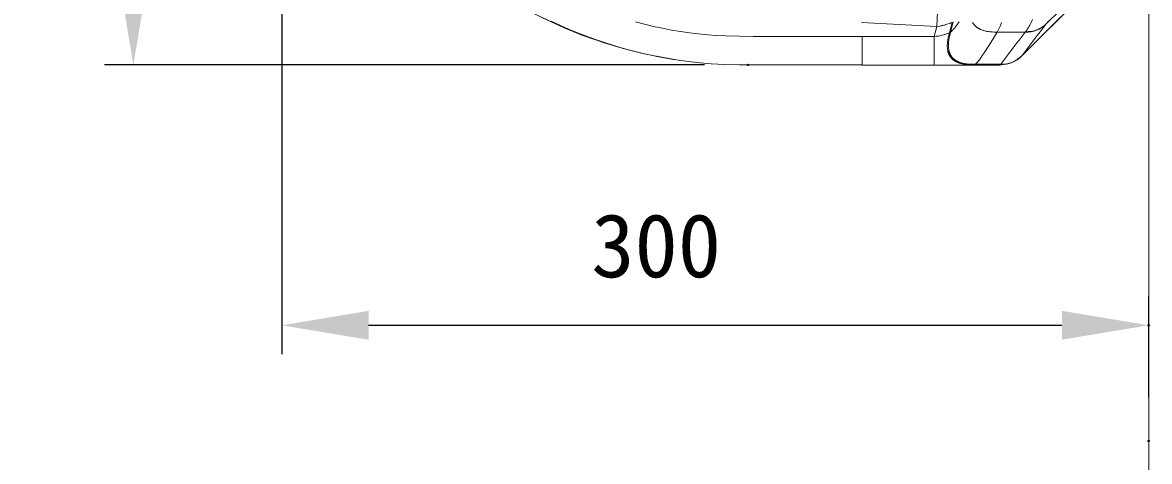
# Model space of a CAD drawing. Units: millimetres, scale not verified. Extents: x -203 to 203, y -143 to 143.
# Drawn here: x -151.93 to -112.97, y 47.29 to 62.47 of the extents above; entities that cross this region are included whole.
import ezdxf
from ezdxf.enums import TextEntityAlignment as Align

# ---------------------------------------------------------------- set-up
doc = ezdxf.new("R2010")
doc.units = ezdxf.units.MM
doc.header["$LTSCALE"] = 0.25
doc.header["$PDMODE"] = 32
doc.header["$PDSIZE"] = 0.05
for name, color, linetype, lineweight in [('0-1_DIMENSION_LINES$02_DIMENSI', 1, 'Continuous', 25), ('0-8_DIMENSION_LINES$03_LINES', 7, 'Continuous', 18), ('0-A_DIMENSION_LINES$04_SUB_LIN', 4, 'Continuous', 18)]:
    doc.layers.add(name, color=color, linetype=linetype, lineweight=lineweight)
doc.layers.add('0-2_DEFPOINTS', color=7, linetype='Continuous')
doc.styles.add('ＭＳ ゴシック', font='')
doc.styles.get('ＭＳ ゴシック').set_extended_font_data('MS Gothic')

# ---------------------------------------------------------------- blocks, each defined once
blk = doc.blocks.new('D22')
at = {"layer": '0-1_DIMENSION_LINES$02_DIMENSI', "color": 7}
for p, q in [((81.6216, 239.4949), (60.9, 239.4949)), ((61.9, 212.504), (61.9, 236.495)), ((81.6447, 209.5042), (60.9, 209.5042))]:
    blk.add_line(p, q, dxfattribs=at)
for points in [[(62.4, 236.495), (61.4, 236.495), (61.9, 239.4949)], [(61.4, 212.504), (62.4, 212.504), (61.9, 209.5042)]]:
    blk.add_solid(points, dxfattribs=at)
at = {"layer": '0-2_DEFPOINTS'}
for p in [(61.9, 239.4949), (83.1216, 239.4949), (83.1447, 209.5042)]:
    blk.add_point(p, dxfattribs=at)
at = {"layer": '0-1_DIMENSION_LINES$02_DIMENSI', "color": 7, "style": 'ＭＳ ゴシック'}
blk.add_text('300', height=2.199, rotation=90, dxfattribs=at).set_placement((60.9, 220.2138), align=Align.BOTTOM_LEFT)
blk = doc.blocks.new('D23')
at = {"layer": '0-1_DIMENSION_LINES$02_DIMENSI', "color": 7}
for p, q in [((67.0293, 223), (67.0293, 199.5)), ((97, 198), (97, 201.5)), ((70.0292, 200.5), (94.0002, 200.5))]:
    blk.add_line(p, q, dxfattribs=at)
for points in [[(70.0292, 201), (70.0292, 200), (67.0293, 200.5)], [(94.0002, 200), (94.0002, 201), (97, 200.5)]]:
    blk.add_solid(points, dxfattribs=at)
at = {"layer": '0-2_DEFPOINTS'}
for p in [(67.0293, 224.5), (97, 200.5), (97, 196.5)]:
    blk.add_point(p, dxfattribs=at)
at = {"layer": '0-1_DIMENSION_LINES$02_DIMENSI', "color": 7, "style": 'ＭＳ ゴシック'}
blk.add_text('300', height=2.199, dxfattribs=at).set_placement((77.729, 201.5), align=Align.BOTTOM_LEFT)

msp = doc.modelspace()

# ---------------------------------------------------------------- linework, layer by layer
at = {"layer": '0-8_DIMENSION_LINES$03_LINES'}
for p, q in [((-113, 112.0218), (-113, 46)), ((-114.5398, 64.1602), (-117.3844, 61.3157)), ((-133.965, 62.6435), (-133.4247, 62.386)), ((-133.4247, 62.386), (-133.1521, 62.2623)), ((-119.7583, 62.4882), (-119.8501, 62.1341)), ((-133.1521, 62.2623), (-132.8772, 62.1444)), ((-132.8772, 62.1444), (-132.7385, 62.0886)), ((-132.7385, 62.0886), (-132.5989, 62.0355)), ((-132.5989, 62.0355), (-132.4582, 61.9854)), ((-132.4582, 61.9854), (-132.2606, 61.9215)), ((-119.8897, 61.9759), (-119.9, 61.9267)), ((-119.8783, 62.0249), (-119.8897, 61.9759)), ((-119.8501, 62.1341), (-119.8783, 62.0249)), ((-119.9247, 61.7258), (-119.9255, 61.7001)), ((-119.9255, 61.7001), (-119.9255, 61.6743)), ((-119.9255, 61.6743), (-119.925, 61.6486)), ((-119.925, 61.6486), (-119.9237, 61.6229)), ((-119.9234, 61.7513), (-119.9247, 61.7258)), ((-119.9237, 61.6229), (-119.9216, 61.597)), ((-119.9215, 61.7768), (-119.9234, 61.7513)), ((-119.9216, 61.597), (-119.9188, 61.5713)), ((-119.9191, 61.8022), (-119.9215, 61.7768)), ((-119.9161, 61.8276), (-119.9191, 61.8022)), ((-119.9188, 61.5713), (-119.9151, 61.5457)), ((-119.9127, 61.8524), (-119.9161, 61.8276)), ((-119.9089, 61.8773), (-119.9127, 61.8524)), ((-119.9, 61.9267), (-119.9089, 61.8773)), ((-128.8228, 61.1103), (-129.255, 61.1679)), ((-129.1691, 61.1574), (-129.2524, 61.1691)), ((-119.9151, 61.5457), (-119.9106, 61.5201)), ((-119.9106, 61.5201), (-119.9079, 61.5072)), ((-119.9079, 61.5072), (-119.905, 61.4943)), ((-119.905, 61.4943), (-119.9019, 61.4815)), ((-119.9019, 61.4815), (-119.8985, 61.4687)), ((-119.8985, 61.4687), (-119.8948, 61.456)), ((-119.8948, 61.456), (-119.8909, 61.4434)), ((-119.8909, 61.4434), (-119.8867, 61.4309)), ((-119.8867, 61.4309), (-119.8822, 61.4184)), ((-119.8822, 61.4184), (-119.878, 61.4075)), ((-119.878, 61.4075), (-119.8736, 61.3967)), ((-119.8736, 61.3967), (-119.8689, 61.386)), ((-119.8689, 61.386), (-119.8641, 61.3754)), ((-119.8641, 61.3754), (-119.859, 61.3649)), ((-119.859, 61.3649), (-119.8536, 61.3545)), ((-119.8536, 61.3545), (-119.8481, 61.3442)), ((-119.8481, 61.3442), (-119.8423, 61.3341)), ((-119.8423, 61.3341), (-119.836, 61.3237)), ((-119.836, 61.3237), (-119.8295, 61.3136)), ((-119.8295, 61.3136), (-119.8228, 61.3035)), ((-119.8228, 61.3035), (-119.8158, 61.2937)), ((-119.8158, 61.2937), (-119.8085, 61.284)), ((-119.8085, 61.284), (-119.8011, 61.2745)), ((-119.8011, 61.2745), (-119.7934, 61.2652)), ((-119.7934, 61.2652), (-119.7855, 61.256)), ((-119.7855, 61.256), (-119.7783, 61.2482)), ((-119.7783, 61.2482), (-119.771, 61.2406)), ((-119.771, 61.2406), (-119.7636, 61.2331)), ((-119.7636, 61.2331), (-119.756, 61.2257)), ((-119.756, 61.2257), (-119.7482, 61.2185)), ((-119.7482, 61.2185), (-119.7403, 61.2115)), ((-119.7403, 61.2115), (-119.7323, 61.2046)), ((-119.7323, 61.2046), (-119.7241, 61.1979)), ((-119.7241, 61.1979), (-119.7156, 61.1912)), ((-119.7156, 61.1912), (-119.707, 61.1846)), ((-119.707, 61.1846), (-119.6982, 61.1782)), ((-119.6982, 61.1782), (-119.6893, 61.172)), ((-119.6893, 61.172), (-119.6803, 61.166)), ((-119.6803, 61.166), (-119.6712, 61.1601)), ((-128.5059, 61.0762), (-128.8228, 61.1103)), ((-128.1213, 61.0438), (-128.5059, 61.0762)), ((-127.669, 61.0183), (-128.1213, 61.0438)), ((-127.1489, 61.0055), (-127.669, 61.0183)), ((-122.9032, 61.0049), (-127.1489, 61.0055)), ((-122.9032, 61.0051), (-122.9032, 60.9978)), ((-120.418, 61.0001), (-122.9032, 61.0001)), ((-122.9032, 60.9978), (-122.9032, 61.0001)), ((-119.8297, 61), (-120.418, 61.0001)), ((-118.1234, 61), (-119.8339, 61)), ((-119.6712, 61.1601), (-119.6527, 61.1488)), ((-119.6527, 61.1488), (-119.6347, 61.1386)), ((-119.6347, 61.1386), (-119.6163, 61.1289)), ((-119.6163, 61.1289), (-119.5977, 61.1198)), ((-119.5977, 61.1198), (-119.5789, 61.1113)), ((-119.5789, 61.1113), (-119.5595, 61.1031)), ((-119.5595, 61.1031), (-119.54, 61.0955)), ((-119.54, 61.0955), (-119.5203, 61.0883)), ((-119.5203, 61.0883), (-119.5004, 61.0817)), ((-119.5004, 61.0817), (-119.4706, 61.0726)), ((-119.4706, 61.0726), (-119.4405, 61.0645)), ((-119.4405, 61.0645), (-119.4102, 61.0573)), ((-119.4102, 61.0573), (-119.3796, 61.051)), ((-119.3796, 61.051), (-119.3486, 61.0454)), ((-119.3486, 61.0454), (-119.3174, 61.0407)), ((-119.3174, 61.0407), (-119.2861, 61.0367)), ((-119.2861, 61.0367), (-119.2547, 61.0334)), ((-119.2547, 61.0334), (-119.2225, 61.0306)), ((-119.2225, 61.0306), (-119.1903, 61.0285)), ((-119.1903, 61.0285), (-119.1257, 61.0259)), ((-119.1257, 61.0259), (-118.9962, 61.0247)), ((-118.9962, 61.0247), (-118.1142, 61.0247))]:
    msp.add_line(p, q, dxfattribs=at)
msp.add_lwpolyline([(-117.3749, 61.3309), (-114.6668, 64.0395), (-114.0939, 64.6097)], dxfattribs=at)
for centre, radius, start, end in [((-127.11, 76.4918), 15.4564, 214.35149, 250.61115), ((-126.9569, 76.7446), 15.7446, 250.31292, 261.68407), ((-118.1236, 62.0551), 1.0456, 270.00255, 314.99378), ((-118.1144, 62.0708), 1.0461, 270.01267, 314.98365)]:
    msp.add_arc(centre, radius, start, end, dxfattribs=at)
at = {"layer": '0-A_DIMENSION_LINES$04_SUB_LIN'}
for p, q in [((-116.5296, 62.4323), (-113.292, 65.6427)), ((-120.3267, 62.3342), (-120.3006, 62.8309)), ((-133.3608, 62.3788), (-133.6615, 62.5197)), ((-133.057, 62.2445), (-133.3608, 62.3788)), ((-130.7397, 62.49), (-130.4314, 62.4098)), ((-130.4314, 62.4098), (-130.1222, 62.3367)), ((-130.1222, 62.3367), (-129.8114, 62.2705)), ((-120.3267, 62.3342), (-122.9294, 62.4713)), ((-120.418, 61.989), (-120.3267, 62.3342)), ((-120.2196, 62.3474), (-120.3267, 62.3342)), ((-120.1931, 62.3515), (-120.2196, 62.3474)), ((-120.1668, 62.3562), (-120.1931, 62.3515)), ((-120.1408, 62.3616), (-120.1668, 62.3562)), ((-120.1151, 62.3677), (-120.1408, 62.3616)), ((-120.0878, 62.3753), (-120.1151, 62.3677)), ((-120.061, 62.3836), (-120.0878, 62.3753)), ((-120.0087, 62.4015), (-120.061, 62.3836)), ((-119.8643, 62.4533), (-120.0087, 62.4015)), ((-119.8924, 62.113), (-119.801, 62.4698)), ((-119.8493, 62.458), (-119.8643, 62.4533)), ((-119.8352, 62.4619), (-119.8493, 62.458)), ((-119.801, 62.4698), (-119.8352, 62.4619)), ((-119.801, 62.4698), (-119.761, 62.4632)), ((-119.6889, 62.3106), (-119.6481, 62.3648)), ((-119.6481, 62.3648), (-119.5578, 62.4922)), ((-119.0895, 62.4717), (-119.0833, 62.4606)), ((-119.0833, 62.4606), (-119.0768, 62.4497)), ((-119.0768, 62.4497), (-119.0701, 62.4389)), ((-119.0701, 62.4389), (-119.0631, 62.4283)), ((-119.0631, 62.4283), (-119.0558, 62.418)), ((-119.0558, 62.418), (-119.0482, 62.4078)), ((-119.0482, 62.4078), (-119.0404, 62.3979)), ((-119.0404, 62.3979), (-119.0324, 62.3881)), ((-119.0324, 62.3881), (-119.024, 62.3786)), ((-119.024, 62.3786), (-119.0155, 62.3693)), ((-119.0155, 62.3693), (-119.0066, 62.3602)), ((-119.0066, 62.3602), (-118.9976, 62.3513)), ((-118.9976, 62.3513), (-118.9883, 62.3426)), ((-118.9883, 62.3426), (-118.9789, 62.3342)), ((-118.9789, 62.3342), (-118.9692, 62.3259)), ((-118.1288, 62.3699), (-118.1696, 62.2792)), ((-118.0846, 62.4749), (-118.1288, 62.3699)), ((-117.1571, 62.3014), (-117.1361, 62.3388)), ((-117.1361, 62.3388), (-117.1148, 62.3787)), ((-117.1148, 62.3787), (-117.0701, 62.4683)), ((-117.0701, 62.4683), (-117.022, 62.5729)), ((-116.5296, 62.4323), (-116.5406, 62.4191)), ((-116.4582, 62.5341), (-116.5296, 62.4323)), ((-132.7502, 62.117), (-133.057, 62.2445)), ((-132.4406, 61.9961), (-132.7502, 62.117)), ((-132.1285, 61.8818), (-132.4406, 61.9961)), ((-129.8114, 62.2705), (-129.4991, 62.2112)), ((-129.4991, 62.2112), (-129.1857, 62.1587)), ((-129.1857, 62.1587), (-128.8736, 62.1133)), ((-128.8736, 62.1133), (-128.5607, 62.0749)), ((-128.5607, 62.0749), (-128.247, 62.0439)), ((-128.247, 62.0439), (-127.9327, 62.0208)), ((-127.9327, 62.0208), (-127.6185, 62.0055)), ((-127.6185, 62.0055), (-126.6746, 61.9905)), ((-126.6746, 61.9905), (-122.9032, 61.989)), ((-122.9032, 61.989), (-120.418, 61.989)), ((-122.9032, 61.989), (-122.9032, 61.0051)), ((-120.418, 61.989), (-120.418, 61.0001)), ((-119.9372, 61.924), (-119.9293, 61.962)), ((-119.9293, 61.962), (-119.9116, 62.0377)), ((-119.9116, 62.0377), (-119.8924, 62.113)), ((-119.8924, 62.113), (-119.8579, 62.104)), ((-119.8501, 62.1341), (-119.8214, 62.1615)), ((-119.8214, 62.1615), (-119.7917, 62.1909)), ((-119.7917, 62.1909), (-119.7763, 62.207)), ((-119.7763, 62.207), (-119.7603, 62.2243)), ((-119.7603, 62.2243), (-119.7437, 62.2431)), ((-119.7437, 62.2431), (-119.7263, 62.2637)), ((-119.7263, 62.2637), (-119.708, 62.2862)), ((-119.708, 62.2862), (-119.6889, 62.3106)), ((-118.9692, 62.3259), (-118.9594, 62.3179)), ((-118.9594, 62.3179), (-118.9493, 62.31)), ((-118.9493, 62.31), (-118.9391, 62.3024)), ((-118.9391, 62.3024), (-118.9288, 62.295)), ((-118.9288, 62.295), (-118.9183, 62.2878)), ((-118.9183, 62.2878), (-118.9076, 62.2809)), ((-118.9076, 62.2809), (-118.8969, 62.2741)), ((-118.8969, 62.2741), (-118.8851, 62.2671)), ((-118.8851, 62.2671), (-118.8732, 62.2603)), ((-118.8732, 62.2603), (-118.8612, 62.2537)), ((-118.8612, 62.2537), (-118.849, 62.2474)), ((-118.849, 62.2474), (-118.8368, 62.2414)), ((-118.8368, 62.2414), (-118.8244, 62.2355)), ((-118.8244, 62.2355), (-118.8119, 62.2299)), ((-118.8119, 62.2299), (-118.7993, 62.2245)), ((-118.7993, 62.2245), (-118.7739, 62.2144)), ((-118.7739, 62.2144), (-118.7482, 62.205)), ((-118.7482, 62.205), (-118.7222, 62.1965)), ((-118.7222, 62.1965), (-118.696, 62.1886)), ((-118.696, 62.1886), (-118.6683, 62.1811)), ((-118.6683, 62.1811), (-118.6403, 62.1744)), ((-118.6403, 62.1744), (-118.6122, 62.1683)), ((-118.6122, 62.1683), (-118.584, 62.163)), ((-118.584, 62.163), (-118.5557, 62.1582)), ((-118.5557, 62.1582), (-118.5273, 62.1541)), ((-118.5273, 62.1541), (-118.4989, 62.1505)), ((-118.4989, 62.1505), (-118.4704, 62.1475)), ((-118.4704, 62.1475), (-118.4131, 62.1429)), ((-118.2408, 62.1364), (-118.4565, 61.7782)), ((-118.4131, 62.1429), (-118.3557, 62.1399)), ((-118.3557, 62.1399), (-118.2408, 62.1364)), ((-118.2063, 62.2036), (-118.2408, 62.1364)), ((-118.2408, 62.1364), (-117.2679, 62.1364)), ((-118.1696, 62.2792), (-118.2063, 62.2036)), ((-117.2679, 62.1364), (-117.2552, 62.1529)), ((-117.2552, 62.1529), (-117.2168, 62.2071)), ((-117.2168, 62.2071), (-117.1974, 62.2358)), ((-117.1974, 62.2358), (-117.1779, 62.2665)), ((-117.1779, 62.2665), (-117.1571, 62.3014)), ((-131.814, 61.7739), (-132.1285, 61.8818)), ((-131.495, 61.6718), (-131.814, 61.7739)), ((-131.1737, 61.5767), (-131.495, 61.6718)), ((-130.8504, 61.4895), (-131.1737, 61.5767)), ((-119.9643, 61.6685), (-119.9638, 61.7037)), ((-119.964, 61.6509), (-119.9643, 61.6685)), ((-119.9634, 61.6334), (-119.964, 61.6509)), ((-119.9638, 61.7037), (-119.9622, 61.7389)), ((-119.9625, 61.6158), (-119.9634, 61.6334)), ((-119.9613, 61.5983), (-119.9625, 61.6158)), ((-119.9622, 61.7389), (-119.9595, 61.774)), ((-119.9597, 61.5808), (-119.9613, 61.5983)), ((-119.9578, 61.5633), (-119.9597, 61.5808)), ((-119.9595, 61.774), (-119.9558, 61.8089)), ((-119.9554, 61.5458), (-119.9578, 61.5633)), ((-119.9558, 61.8089), (-119.9506, 61.8475)), ((-119.9506, 61.8475), (-119.9443, 61.8858)), ((-119.9443, 61.8858), (-119.9372, 61.924)), ((-118.4565, 61.7782), (-118.6393, 61.4916)), ((-130.525, 61.4107), (-130.8504, 61.4895)), ((-130.2085, 61.3428), (-130.525, 61.4107)), ((-129.2524, 61.1691), (-130.2085, 61.3428)), ((-119.9527, 61.5285), (-119.9554, 61.5458)), ((-119.9484, 61.5047), (-119.9527, 61.5285)), ((-119.9433, 61.4811), (-119.9484, 61.5047)), ((-119.9404, 61.4694), (-119.9433, 61.4811)), ((-119.9374, 61.4578), (-119.9404, 61.4694)), ((-119.9341, 61.4462), (-119.9374, 61.4578)), ((-119.9306, 61.4346), (-119.9341, 61.4462)), ((-119.927, 61.4232), (-119.9306, 61.4346)), ((-119.923, 61.4118), (-119.927, 61.4232)), ((-119.9189, 61.4005), (-119.923, 61.4118)), ((-119.9145, 61.3893), (-119.9189, 61.4005)), ((-119.9099, 61.3782), (-119.9145, 61.3893)), ((-119.905, 61.3672), (-119.9099, 61.3782)), ((-119.8999, 61.3563), (-119.905, 61.3672)), ((-119.8946, 61.3456), (-119.8999, 61.3563)), ((-119.8891, 61.3352), (-119.8946, 61.3456)), ((-119.8834, 61.3249), (-119.8891, 61.3352)), ((-119.8774, 61.3148), (-119.8834, 61.3249)), ((-119.8712, 61.3048), (-119.8774, 61.3148)), ((-119.8648, 61.2949), (-119.8712, 61.3048)), ((-119.8582, 61.2852), (-119.8648, 61.2949)), ((-119.8513, 61.2757), (-119.8582, 61.2852)), ((-119.8443, 61.2663), (-119.8513, 61.2757)), ((-119.837, 61.257), (-119.8443, 61.2663)), ((-119.8295, 61.248), (-119.837, 61.257)), ((-119.8218, 61.2391), (-119.8295, 61.248)), ((-119.8139, 61.2304), (-119.8218, 61.2391)), ((-119.8058, 61.2219), (-119.8139, 61.2304)), ((-119.7975, 61.2136), (-119.8058, 61.2219)), ((-119.7891, 61.2055), (-119.7975, 61.2136)), ((-119.7804, 61.1975), (-119.7891, 61.2055)), ((-119.769, 61.1876), (-119.7804, 61.1975)), ((-119.7573, 61.1781), (-119.769, 61.1876)), ((-119.7453, 61.1688), (-119.7573, 61.1781)), ((-119.733, 61.16), (-119.7453, 61.1688)), ((-118.8533, 61.1837), (-118.8819, 61.1469)), ((-118.7897, 61.2708), (-118.8533, 61.1837)), ((-118.6393, 61.4916), (-118.7897, 61.2708)), ((-119.7205, 61.1514), (-119.733, 61.16)), ((-119.7078, 61.1432), (-119.7205, 61.1514)), ((-119.6949, 61.1352), (-119.7078, 61.1432)), ((-119.6817, 61.1276), (-119.6949, 61.1352)), ((-119.6684, 61.1203), (-119.6817, 61.1276)), ((-119.6549, 61.1133), (-119.6684, 61.1203)), ((-119.6413, 61.1066), (-119.6549, 61.1133)), ((-119.6275, 61.1002), (-119.6413, 61.1066)), ((-119.6136, 61.094), (-119.6275, 61.1002)), ((-119.5995, 61.0882), (-119.6136, 61.094)), ((-119.5854, 61.0826), (-119.5995, 61.0882)), ((-119.5711, 61.0772), (-119.5854, 61.0826)), ((-119.5492, 61.0696), (-119.5711, 61.0772)), ((-119.5271, 61.0625), (-119.5492, 61.0696)), ((-119.5049, 61.0559), (-119.5271, 61.0625)), ((-119.4825, 61.05), (-119.5049, 61.0559)), ((-119.46, 61.0445), (-119.4825, 61.05)), ((-119.4374, 61.0395), (-119.46, 61.0445)), ((-119.4147, 61.0351), (-119.4374, 61.0395)), ((-119.3919, 61.031), (-119.4147, 61.0351)), ((-119.3697, 61.0276), (-119.3919, 61.031)), ((-119.3474, 61.0245), (-119.3697, 61.0276)), ((-119.3027, 61.0194), (-119.3474, 61.0245)), ((-119.2578, 61.0156), (-119.3027, 61.0194)), ((-119.2128, 61.0129), (-119.2578, 61.0156)), ((-119.1225, 61.0101), (-119.2128, 61.0129)), ((-119.0323, 61.0095), (-119.1225, 61.0101)), ((-118.1235, 61.0095), (-119.0323, 61.0095)), ((-118.9757, 61.044), (-118.9962, 61.0247)), ((-118.9546, 61.0646), (-118.9757, 61.044)), ((-118.9436, 61.0757), (-118.9546, 61.0646)), ((-118.9323, 61.0877), (-118.9436, 61.0757)), ((-118.9205, 61.1007), (-118.9323, 61.0877)), ((-118.9082, 61.1148), (-118.9205, 61.1007)), ((-118.8819, 61.1469), (-118.9082, 61.1148))]:
    msp.add_line(p, q, dxfattribs=at)
for centre, radius, start, end in [((-96.2281, 45.9823), 26.1298, 141.02024, 144.02747), ((-117.2324, 63.1219), 0.9861, 267.93244, 314.55037), ((-117.2147, 63.1295), 0.9774, 267.62601, 314.49614), ((-120.5302, 63.6412), 1.656, 273.88437, 292.65242), ((-96.3144, 45.3088), 26.8741, 141.23234, 144.21141), ((-119.601, 75.2933), 14.2951, 269.08316, 272.2799)]:
    msp.add_arc(centre, radius, start, end, dxfattribs=at)

# ---------------------------------------------------------------- block references
at = {"layer": '0-1_DIMENSION_LINES$02_DIMENSI'}
for name in ['D22', 'D23']:
    msp.add_blockref(name, (-210, -148.5), dxfattribs=at)

doc.saveas('drawing.dxf')
